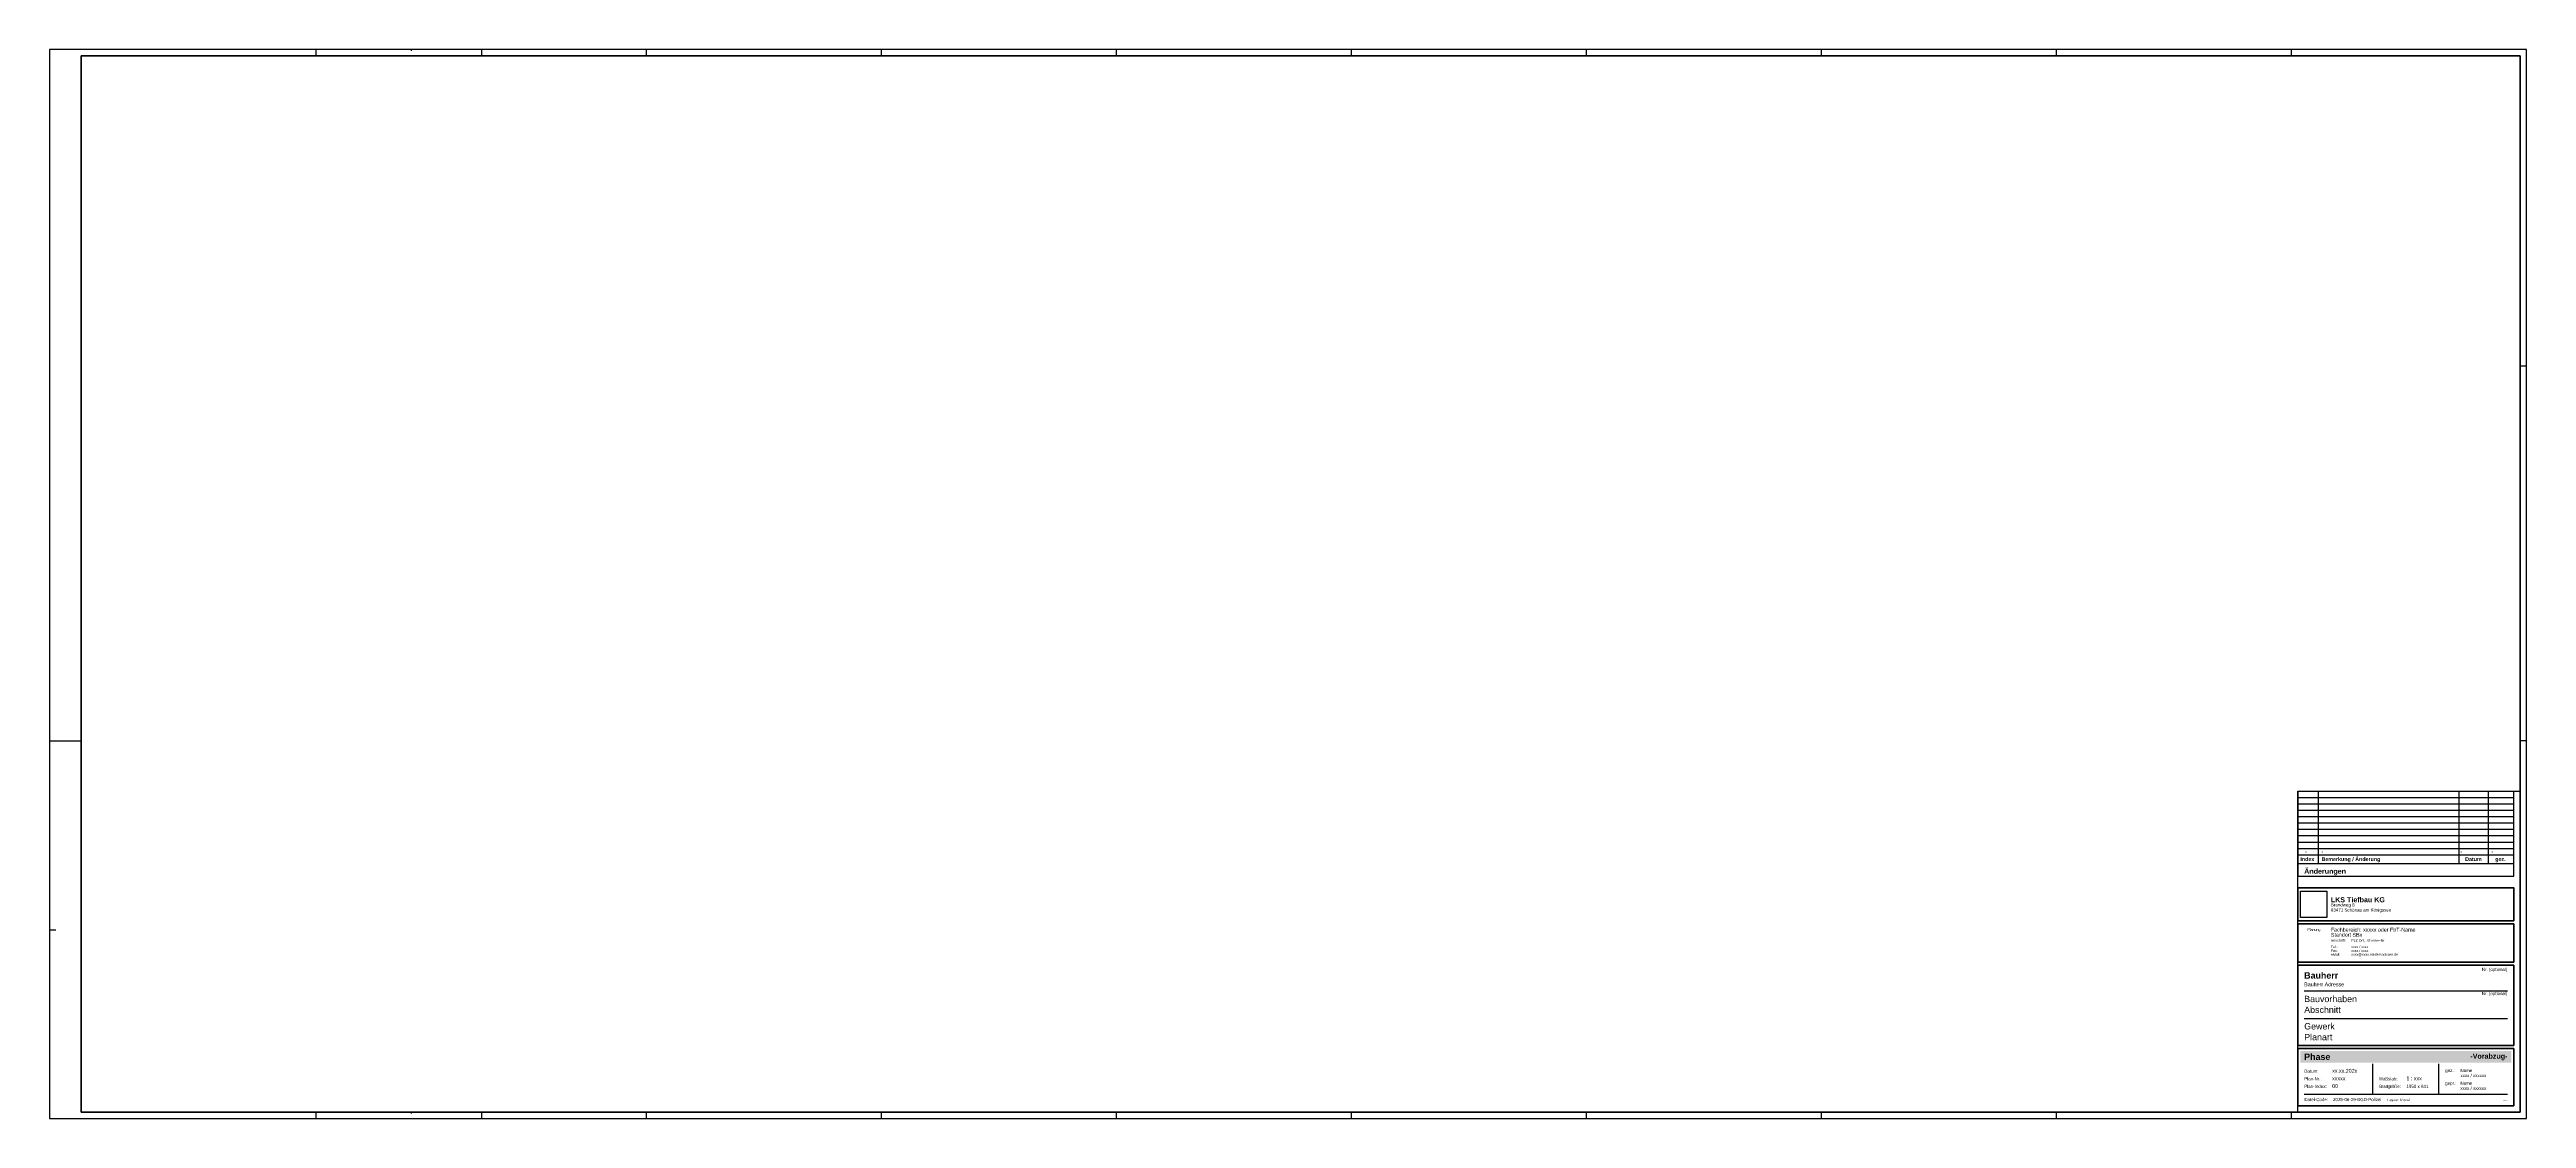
# Paper-space layout 'A0++' of a CAD drawing. Header units: metres. Extents: x 0 to 1950, y 0 to 841.
import ezdxf
from ezdxf.enums import TextEntityAlignment as Align

# ---------------------------------------------------------------- set-up
doc = ezdxf.new("R2010")
doc.units = ezdxf.units.M
doc.layers.add('0_Plankopf', color=7, linetype='Continuous')
doc.styles.add('Arial', font='arial.ttf')
doc.styles.add('Arial (fett)', font='arialbd.ttf')
doc.styles.add('SBN-TXT', font='arial.ttf')
picture_1 = doc.add_image_def('image1.jpg', size_in_pixel=(5906, 5906))

# ---------------------------------------------------------------- blocks, each defined once
blk = doc.blocks.new('ZeichRahmen_A0++')
at = {"layer": '0_Plankopf'}
for p, q in [((210, 836), (210, 841)), ((285, 840), (285, 841)), ((340, 841), (340, 836)), ((470, 836), (470, 841)), ((655, 836), (655, 841)), ((840, 836), (840, 841)), ((1025, 836), (1025, 841)), ((1210, 836), (1210, 841)), ((1395, 836), (1395, 841)), ((1580, 836), (1580, 841)), ((1765, 836), (1765, 841)), ((1950, 592), (1945, 592)), ((0, 297), (25, 297)), ((1950, 297), (1945, 297)), ((0, 148.5), (5, 148.5)), ((210, 0), (210, 5)), ((285, 4), (285, 5)), ((340, 5), (340, 0)), ((470, 0), (470, 5)), ((655, 0), (655, 5)), ((840, 0), (840, 5)), ((1025, 0), (1025, 5)), ((1210, 0), (1210, 5)), ((1395, 0), (1395, 5)), ((1580, 0), (1580, 5)), ((1765, 0), (1765, 5))]:
    blk.add_line(p, q, dxfattribs=at)
blk.add_lwpolyline([(0, 0), (1950, 0), (1950, 841), (0, 841)], close=True, dxfattribs=at)
at = {"layer": '0_Plankopf', "lineweight": 80}
blk.add_lwpolyline([(25, 5), (1945, 5), (1945, 836), (25, 836)], close=True, dxfattribs=at)
blk = doc.blocks.new('SBN-PK_Änderungen')
at = {"layer": '0_Plankopf'}
for p, q in [((-175, 366.5), (-5, 366.5)), ((-175, 366.5), (-175, 299.5)), ((-175, 361.5), (-5, 361.5)), ((-175, 356.5), (-5, 356.5)), ((-175, 351.5), (-5, 351.5)), ((-158.9, 366.5), (-158.9, 309.5)), ((-48.1, 309.5), (-48.1, 366.5)), ((-25, 309.5), (-25, 366.5)), ((-5, 299.5), (-5, 366.5)), ((-175, 346.5), (-5, 346.5)), ((-175, 341.5), (-5, 341.5)), ((-175, 336.5), (-5, 336.5)), ((-175, 331.5), (-5, 331.5)), ((-175, 326.5), (-5, 326.5)), ((-175, 321.5), (-5, 321.5)), ((-175, 316.5), (-5, 316.5)), ((-175, 309.5), (-5, 309.5)), ((-175, 299.5), (-5, 299.5))]:
    blk.add_line(p, q, dxfattribs=at)
for s, height, style, p in [('Index', 3, 'Arial (fett)', (-173, 311.5)), ('-', 3, 'Arial', (-169.2, 317.5)), ('-', 3, 'Arial', (-156.4, 317.5)), ('Bemerkung / Änderung', 3, 'Arial (fett)', (-156.4, 311.5)), ('-', 3, 'Arial', (-46.9, 317.5)), ('Datum', 3, 'Arial (fett)', (-43.3, 311.5)), ('-', 3, 'Arial', (-22.5, 317.5)), ('gez.', 3, 'Arial (fett)', (-19.6, 311.5)), ('Änderungen', 4, 'Arial (fett)', (-170, 301.5))]:
    blk.add_text(s, height=height, dxfattribs=dict(at, style=style)).set_placement(p)
blk = doc.blocks.new('SBN-PK_PlanVerfasser')
at = {"layer": '0_Plankopf', "style": 'Arial'}
for s, p in [('Anschrift:', (26, -14)), ('Tel.:', (26, -19)), ('eMail:', (26, -25)), ('Fax:', (26, -22))]:
    blk.add_text(s, height=2, dxfattribs=at).set_placement(p)
for tag, p, height in [('PLAN_VERFASSER_1', (26, -6), 3), ('PLAN_VERFASSER_2', (26, -10), 3), ('PLAN_VERFASSER_ANSCHRIFT', (42, -14), 2), ('PLAN_VERFASSER_TEL', (42, -19), 2), ('PLAN_VERFASSER_FAX', (42, -22), 2), ('PLAN_VERFASSER_EMAIL', (42, -25), 2)]:
    blk.add_attdef(tag, p, '', height=height, dxfattribs=at)
blk = doc.blocks.new('SBN-PK_Schriftkopf')
at = {"layer": '0_Plankopf'}
h = blk.add_hatch(color=254, dxfattribs=at)
h.dxf.hatch_style = 2
h.paths.add_polyline_path([(-7, 48), (-173, 48), (-173, 39), (-7, 39)])
h.paths.add_polyline_path([(-171.3, 39.6), (-144.6, 39.6), (-144.6, 47.4), (-171.3, 47.4)], flags=24)
h.paths.add_polyline_path([(-30.3, 40.9), (-9, 40.9), (-9, 47.1), (-30.3, 47.1)], flags=24)
at = {"layer": '0_Plankopf', "color": 8}
for p, q in [((-170, 95.5), (-10, 95.5)), ((-170, 73.5), (-10, 73.5)), ((-116, 14), (-116, 38)), ((-64, 14), (-64, 38)), ((-170, 14), (-10, 14))]:
    blk.add_line(p, q, dxfattribs=at)
at = {"layer": '0_Plankopf', "lineweight": 50}
for points in [[(-175, 176.5), (-5, 176.5), (-5, 150.5), (-175, 150.5)], [(-175, 148), (-5, 148), (-5, 118), (-175, 118)], [(-175, 115.5), (-5, 115.5), (-5, 52.5), (-175, 52.5)], [(-175, 50), (-5, 50), (-5, 5), (-175, 5)]]:
    blk.add_lwpolyline(points, close=True, dxfattribs=at)
at = {"layer": '0_Plankopf', "style": 'Arial'}
blk.add_text('Planung:', height=2, dxfattribs=at).set_placement((-162, 142), align=Align.BOTTOM_CENTER)
for s, p in [('Datum:', (-170, 31)), ('Plan-Nr.:', (-170, 25)), ('Plan-Index:', (-170, 19)), ('Maßstab:', (-111, 25)), ('Blattgröße:', (-111, 19)), ('gez.:', (-59, 31.5)), ('gepr.:', (-59, 21.5))]:
    blk.add_text(s, height=2.5, dxfattribs=at).set_placement(p)
at = {"layer": '0_Plankopf', "attachment_point": 7}
for s, insert, char_height, width, style in [('83471 Schönau am Königssee', (-149, 157), 2.5, 125, 'Arial'), ('Brandweg 8', (-149, 161), 2.5, 125, 'Arial'), ('LKS Tiefbau KG  ', (-149, 165), 4, 140, 'Arial (fett)'), ('Datei-Code:    2025-06-29-BGD-Polizei     {\\H0.8x;Layout: Model}', (-169.8, 8), 2.5, 140.899, 'Arial')]:
    blk.add_mtext(s, dxfattribs=dict(at, insert=insert, char_height=char_height, width=width, style=style))
at = {"layer": '0_Plankopf'}
for tag, p, height, style in [('Bauherr_ADRESSE', (-170, 99), 3, 'Arial'), ('Bauherr', (-170, 105), 5, 'Arial (fett)'), ('Abschnitt', (-170, 78), 5, 'Arial'), ('Bauvorhaben', (-170, 86.5), 5, 'Arial'), ('PLANINHALT_Z1', (-170, 65), 5, 'Arial'), ('PLANINHALT_Z2', (-170, 56.5), 5, 'Arial'), ('PHASE', (-170, 41), 5, 'Arial (fett)'), ('DATUM', (-148, 31), 3, 'Arial'), ('PLAN-NR', (-148, 25), 3, 'Arial'), ('INDEX', (-148, 19), 3, 'Arial'), ('M', (-89.5, 25), 3, 'Arial'), ('BLATT-GR', (-89.5, 19), 2.5, 'Arial'), ('GEZ_NAME', (-47, 31.5), 2.5, 'Arial'), ('GEZ_TEL', (-47, 27.5), 2.5, 'Arial'), ('GEPR_NAME', (-47, 21.5), 2.5, 'Arial'), ('GEPR_TEL', (-47, 17.5), 2.5, 'Arial')]:
    blk.add_attdef(tag, p, '', height=height, dxfattribs=dict(at, style=style))
at = {"layer": '0_Plankopf', "style": 'Arial'}
for tag, p in [('NR-1', (-10, 111)), ('NR-2', (-10, 92))]:
    blk.add_attdef(tag, text='', height=2.5, dxfattribs=at).set_placement(p, align=Align.RIGHT)
at = {"layer": '0_Plankopf', "color": 30, "style": 'Arial (fett)'}
blk.add_attdef('STAND', text='', height=4, dxfattribs=at).set_placement((-10, 42), align=Align.RIGHT)
image = blk.add_image(picture_1, insert=(-173, 153), size_in_units=(20.8, 20.8))
image.dxf.flags = 7

psp = doc.layouts.new('A0++')

# ---------------------------------------------------------------- linework, layer by layer
at = {"layer": '0_Plankopf'}
psp.add_lwpolyline([(25, 5), (1770, 5), (1770, 257.5), (1945, 257.5), (1945, 836), (25, 836)], close=True, dxfattribs=at)

# ---------------------------------------------------------------- block references
for name, p in [('ZeichRahmen_A0++', (0, 0)), ('SBN-PK_Änderungen', (1945, -109))]:
    psp.add_blockref(name, p, dxfattribs=at)
ref = psp.add_blockref('SBN-PK_Schriftkopf', (1945, 5), dxfattribs=at)
ref.add_attrib('LIEGENSCHAFT_Z1', 'Bauherr', (1775, 110), dxfattribs={"height": 5, "style": 'Arial (fett)'})
ref.add_attrib('LIEGENSCHAFT_ADRESSE', 'Bauherr Adresse', (1775, 104), dxfattribs={"height": 3, "style": 'Arial'})
ref.add_attrib('NR-1', 'Nr. (optional)', dxfattribs={"height": 2.5, "style": 'Arial'}).set_placement((1935, 116), align=Align.RIGHT)
ref.add_attrib('GEBAEUDE', 'Bauvorhaben', (1775, 91.5), dxfattribs={"height": 5, "style": 'Arial'})
ref.add_attrib('NR-2', 'Nr. (optional)', dxfattribs={"height": 2.5, "style": 'Arial'}).set_placement((1935, 97), align=Align.RIGHT)
ref.add_attrib('MASSNAHME', 'Abschnitt', (1775, 83), dxfattribs={"height": 5, "style": 'Arial'})
ref.add_attrib('PLANINHALT_Z1', 'Gewerk', (1775, 70), dxfattribs={"height": 5, "style": 'Arial'})
ref.add_attrib('PLANINHALT_Z2', 'Planart', (1775, 61.5), dxfattribs={"height": 5, "style": 'Arial'})
ref.add_attrib('PHASE', 'Phase', (1775, 46), dxfattribs={"height": 5, "style": 'Arial (fett)'})
ref.add_attrib('STAND', '-Vorabzug-', dxfattribs={"color": 30, "height": 4, "style": 'Arial (fett)'}).set_placement((1935, 47), align=Align.RIGHT)
ref.add_attrib('DATUM', 'xx.xx.202x', (1797, 36), dxfattribs={"height": 3, "style": 'Arial'})
ref.add_attrib('PLAN-NR', 'xxxxx', (1797, 30), dxfattribs={"height": 3, "style": 'Arial'})
ref.add_attrib('INDEX', '00', (1797, 24), dxfattribs={"height": 3, "style": 'Arial'})
ref.add_attrib('M', '1 : xxx', (1855.5, 30), dxfattribs={"height": 3, "style": 'Arial'})
ref.add_attrib('BLATT-GR', '1950 x 841', (1855.5, 24), dxfattribs={"height": 2.5, "style": 'Arial'})
ref.add_attrib('GEZ_NAME', 'Name', (1898, 36.5), dxfattribs={"height": 2.5, "style": 'Arial'})
ref.add_attrib('GEZ_TEL', 'xxxx / xxxxxx', (1898, 32.5), dxfattribs={"height": 2.5, "style": 'Arial'})
ref.add_attrib('GEPR_NAME', 'Name', (1898, 26.5), dxfattribs={"height": 2.5, "style": 'Arial'})
ref.add_attrib('GEPR_TEL', 'xxxx / xxxxxx', (1898, 22.5), dxfattribs={"height": 2.5, "style": 'Arial'})
psp.add_blockref('SBN-PK_PlanVerfasser', (1770, 153), dxfattribs=at).add_auto_attribs({'PLAN_VERFASSER_1': 'Fachbereich: xxxxx oder FbT-Name', 'PLAN_VERFASSER_2': 'Standort SBx', 'PLAN_VERFASSER_ANSCHRIFT': 'PLZ Ort,  Strasse+Nr', 'PLAN_VERFASSER_TEL': 'xxxx / xxxx', 'PLAN_VERFASSER_FAX': 'xxxx / xxxx', 'PLAN_VERFASSER_EMAIL': 'xxxx@xxxx.niedersachsen.de'})

# ---------------------------------------------------------------- texts
at = {"layer": '0_Plankopf', "insert": (1935, 13), "char_height": 2, "attachment_point": 9, "style": 'SBN-TXT'}
psp.add_mtext_dynamic_manual_height_columns('----', width=23.313, gutter_width=10, heights=[-2.59], dxfattribs=at)

# ---------------------------------------------------------------- viewports
at = {"layer": '0_Plankopf'}
vp = psp.add_viewport(center=(985, 420.5), size=(1920, 831), view_center_point=(210, 148.5), view_height=302.94, dxfattribs=at)
vp.dxf.flags = 0x10000  # cut along an outline
vp.dxf.clipping_boundary_handle = psp.add_lwpolyline([(25, 5), (1770, 5), (1770, 257.5), (1945, 257.5), (1945, 836), (25, 836)], format="xyb", close=True, dxfattribs={"invisible": 1}).dxf.handle

doc.saveas('drawing.dxf')
